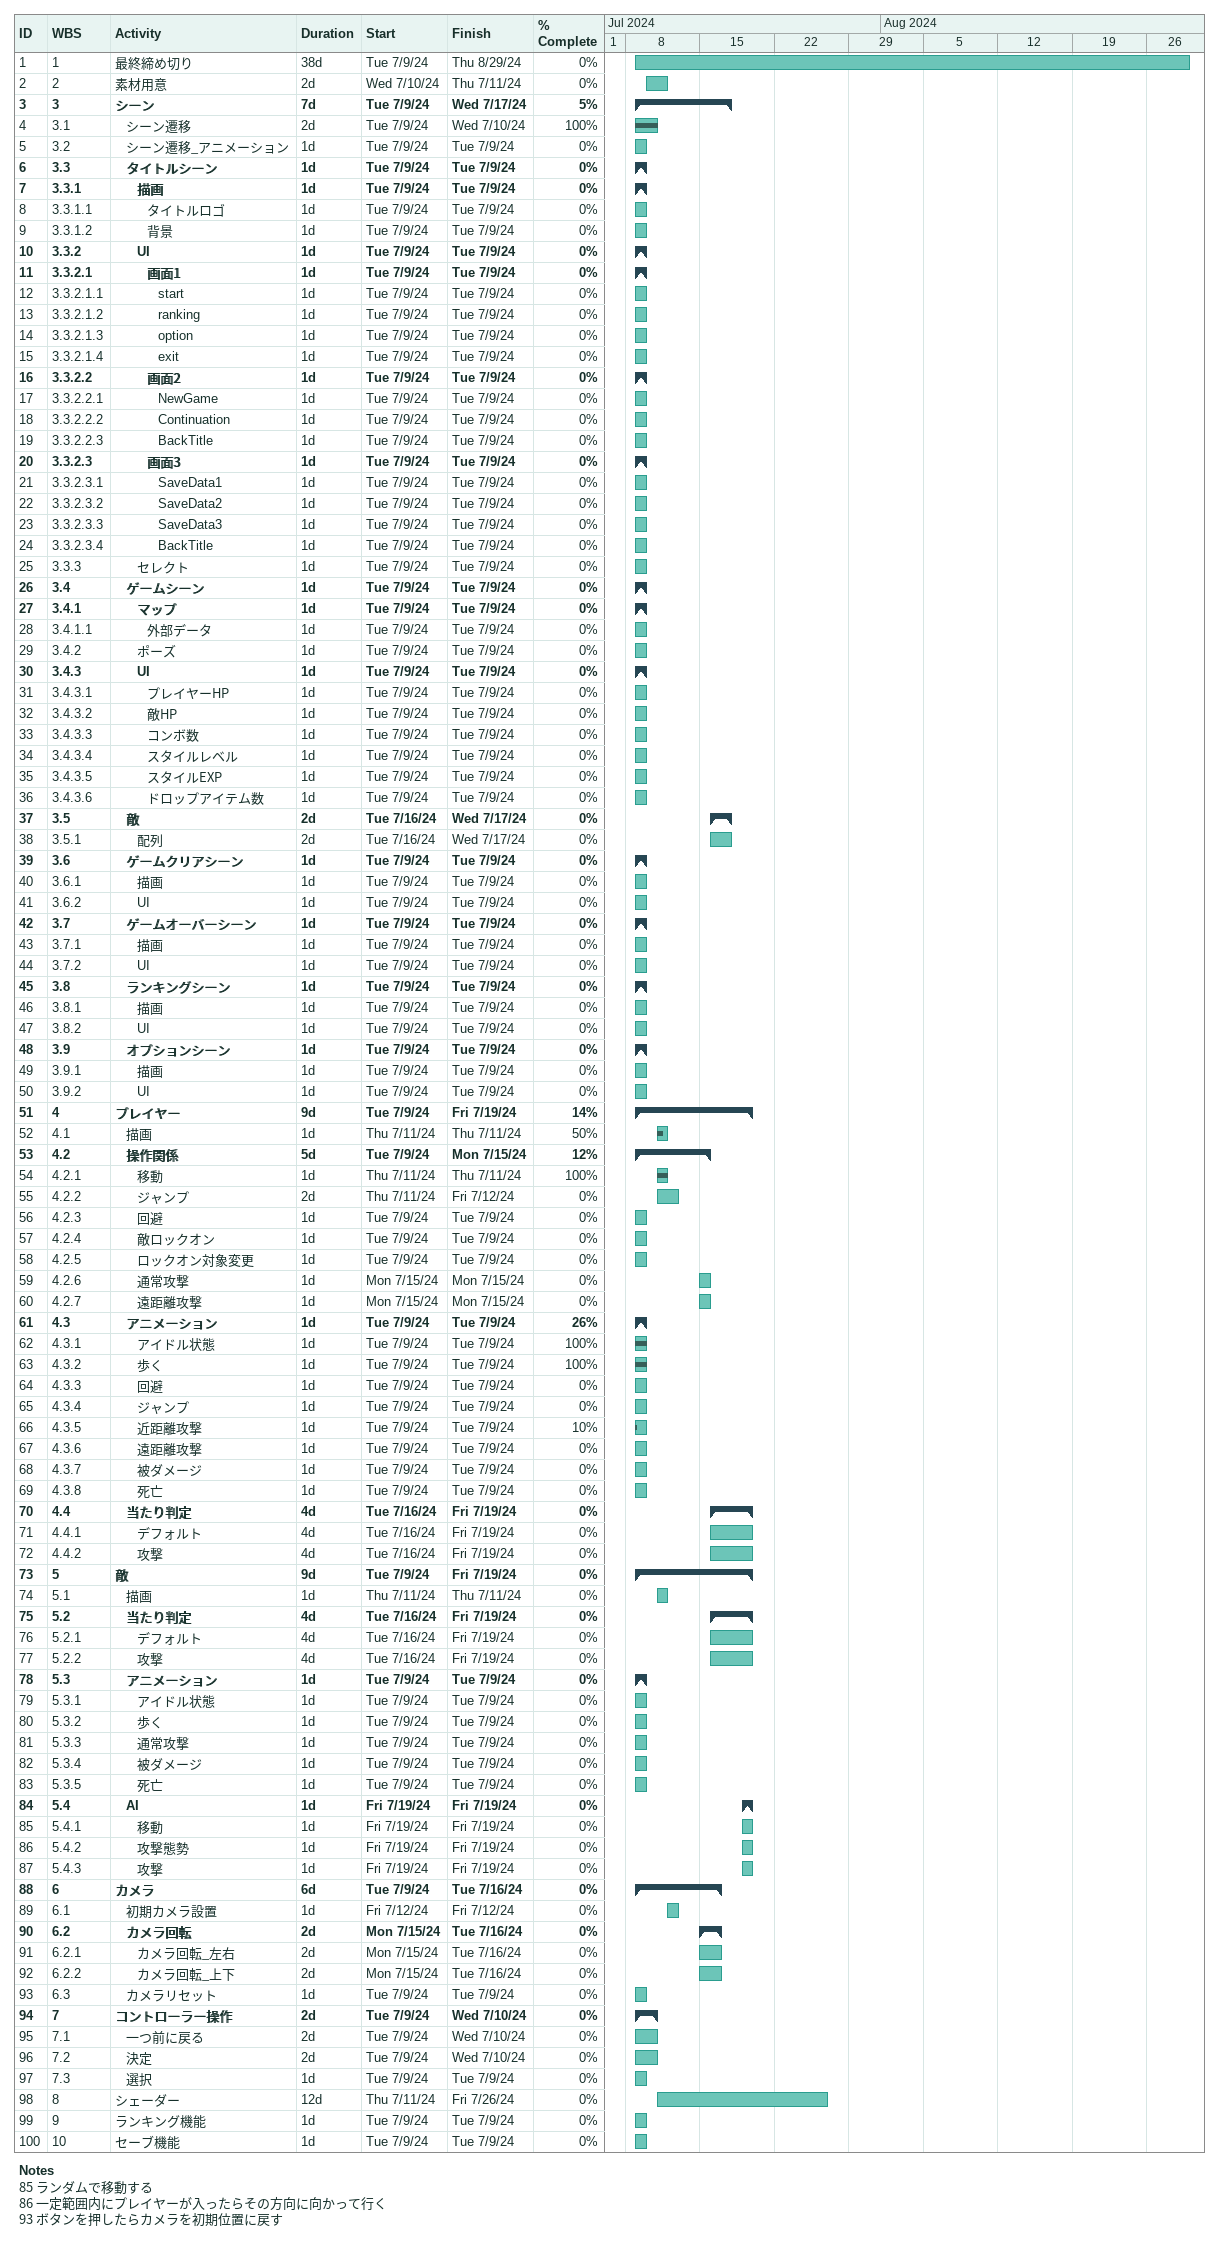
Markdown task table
| ID | WBS | Task | Duration | Start | Finish | % complete |
|---|---|---|---|---|---|---|
| 1 | 1 | 最終締め切り | 38d | 2024-07-09 | 2024-08-29 | 0 |
| 2 | 2 | 素材用意 | 2d | 2024-07-10 | 2024-07-11 | 0 |
| 3 | 3 | **シーン** | 7d | 2024-07-09 | 2024-07-17 | 5 |
| 4 | 3.1 | シーン遷移 | 2d | 2024-07-09 | 2024-07-10 | 100 |
| 5 | 3.2 | シーン遷移_アニメーション | 1d | 2024-07-09 | 2024-07-09 | 0 |
| 6 | 3.3 | **タイトルシーン** | 1d | 2024-07-09 | 2024-07-09 | 0 |
| 7 | 3.3.1 | **描画** | 1d | 2024-07-09 | 2024-07-09 | 0 |
| 8 | 3.3.1.1 | タイトルロゴ | 1d | 2024-07-09 | 2024-07-09 | 0 |
| 9 | 3.3.1.2 | 背景 | 1d | 2024-07-09 | 2024-07-09 | 0 |
| 10 | 3.3.2 | **UI** | 1d | 2024-07-09 | 2024-07-09 | 0 |
| 11 | 3.3.2.1 | **画面1** | 1d | 2024-07-09 | 2024-07-09 | 0 |
| 12 | 3.3.2.1.1 | start | 1d | 2024-07-09 | 2024-07-09 | 0 |
| 13 | 3.3.2.1.2 | ranking | 1d | 2024-07-09 | 2024-07-09 | 0 |
| 14 | 3.3.2.1.3 | option | 1d | 2024-07-09 | 2024-07-09 | 0 |
| 15 | 3.3.2.1.4 | exit | 1d | 2024-07-09 | 2024-07-09 | 0 |
| 16 | 3.3.2.2 | **画面2** | 1d | 2024-07-09 | 2024-07-09 | 0 |
| 17 | 3.3.2.2.1 | NewGame | 1d | 2024-07-09 | 2024-07-09 | 0 |
| 18 | 3.3.2.2.2 | Continuation | 1d | 2024-07-09 | 2024-07-09 | 0 |
| 19 | 3.3.2.2.3 | BackTitle | 1d | 2024-07-09 | 2024-07-09 | 0 |
| 20 | 3.3.2.3 | **画面3** | 1d | 2024-07-09 | 2024-07-09 | 0 |
| 21 | 3.3.2.3.1 | SaveData1 | 1d | 2024-07-09 | 2024-07-09 | 0 |
| 22 | 3.3.2.3.2 | SaveData2 | 1d | 2024-07-09 | 2024-07-09 | 0 |
| 23 | 3.3.2.3.3 | SaveData3 | 1d | 2024-07-09 | 2024-07-09 | 0 |
| 24 | 3.3.2.3.4 | BackTitle | 1d | 2024-07-09 | 2024-07-09 | 0 |
| 25 | 3.3.3 | セレクト | 1d | 2024-07-09 | 2024-07-09 | 0 |
| 26 | 3.4 | **ゲームシーン** | 1d | 2024-07-09 | 2024-07-09 | 0 |
| 27 | 3.4.1 | **マップ** | 1d | 2024-07-09 | 2024-07-09 | 0 |
| 28 | 3.4.1.1 | 外部データ | 1d | 2024-07-09 | 2024-07-09 | 0 |
| 29 | 3.4.2 | ポーズ | 1d | 2024-07-09 | 2024-07-09 | 0 |
| 30 | 3.4.3 | **UI** | 1d | 2024-07-09 | 2024-07-09 | 0 |
| 31 | 3.4.3.1 | プレイヤーHP | 1d | 2024-07-09 | 2024-07-09 | 0 |
| 32 | 3.4.3.2 | 敵HP | 1d | 2024-07-09 | 2024-07-09 | 0 |
| 33 | 3.4.3.3 | コンボ数 | 1d | 2024-07-09 | 2024-07-09 | 0 |
| 34 | 3.4.3.4 | スタイルレベル | 1d | 2024-07-09 | 2024-07-09 | 0 |
| 35 | 3.4.3.5 | スタイルEXP | 1d | 2024-07-09 | 2024-07-09 | 0 |
| 36 | 3.4.3.6 | ドロップアイテム数 | 1d | 2024-07-09 | 2024-07-09 | 0 |
| 37 | 3.5 | **敵** | 2d | 2024-07-16 | 2024-07-17 | 0 |
| 38 | 3.5.1 | 配列 | 2d | 2024-07-16 | 2024-07-17 | 0 |
| 39 | 3.6 | **ゲームクリアシーン** | 1d | 2024-07-09 | 2024-07-09 | 0 |
| 40 | 3.6.1 | 描画 | 1d | 2024-07-09 | 2024-07-09 | 0 |
| 41 | 3.6.2 | UI | 1d | 2024-07-09 | 2024-07-09 | 0 |
| 42 | 3.7 | **ゲームオーバーシーン** | 1d | 2024-07-09 | 2024-07-09 | 0 |
| 43 | 3.7.1 | 描画 | 1d | 2024-07-09 | 2024-07-09 | 0 |
| 44 | 3.7.2 | UI | 1d | 2024-07-09 | 2024-07-09 | 0 |
| 45 | 3.8 | **ランキングシーン** | 1d | 2024-07-09 | 2024-07-09 | 0 |
| 46 | 3.8.1 | 描画 | 1d | 2024-07-09 | 2024-07-09 | 0 |
| 47 | 3.8.2 | UI | 1d | 2024-07-09 | 2024-07-09 | 0 |
| 48 | 3.9 | **オプションシーン** | 1d | 2024-07-09 | 2024-07-09 | 0 |
| 49 | 3.9.1 | 描画 | 1d | 2024-07-09 | 2024-07-09 | 0 |
| 50 | 3.9.2 | UI | 1d | 2024-07-09 | 2024-07-09 | 0 |
| 51 | 4 | **プレイヤー** | 9d | 2024-07-09 | 2024-07-19 | 14 |
| 52 | 4.1 | 描画 | 1d | 2024-07-11 | 2024-07-11 | 50 |
| 53 | 4.2 | **操作関係** | 5d | 2024-07-09 | 2024-07-15 | 12 |
| 54 | 4.2.1 | 移動 | 1d | 2024-07-11 | 2024-07-11 | 100 |
| 55 | 4.2.2 | ジャンプ | 2d | 2024-07-11 | 2024-07-12 | 0 |
| 56 | 4.2.3 | 回避 | 1d | 2024-07-09 | 2024-07-09 | 0 |
| 57 | 4.2.4 | 敵ロックオン | 1d | 2024-07-09 | 2024-07-09 | 0 |
| 58 | 4.2.5 | ロックオン対象変更 | 1d | 2024-07-09 | 2024-07-09 | 0 |
| 59 | 4.2.6 | 通常攻撃 | 1d | 2024-07-15 | 2024-07-15 | 0 |
| 60 | 4.2.7 | 遠距離攻撃 | 1d | 2024-07-15 | 2024-07-15 | 0 |
| 61 | 4.3 | **アニメーション** | 1d | 2024-07-09 | 2024-07-09 | 26 |
| 62 | 4.3.1 | アイドル状態 | 1d | 2024-07-09 | 2024-07-09 | 100 |
| 63 | 4.3.2 | 歩く | 1d | 2024-07-09 | 2024-07-09 | 100 |
| 64 | 4.3.3 | 回避 | 1d | 2024-07-09 | 2024-07-09 | 0 |
| 65 | 4.3.4 | ジャンプ | 1d | 2024-07-09 | 2024-07-09 | 0 |
| 66 | 4.3.5 | 近距離攻撃 | 1d | 2024-07-09 | 2024-07-09 | 10 |
| 67 | 4.3.6 | 遠距離攻撃 | 1d | 2024-07-09 | 2024-07-09 | 0 |
| 68 | 4.3.7 | 被ダメージ | 1d | 2024-07-09 | 2024-07-09 | 0 |
| 69 | 4.3.8 | 死亡 | 1d | 2024-07-09 | 2024-07-09 | 0 |
| 70 | 4.4 | **当たり判定** | 4d | 2024-07-16 | 2024-07-19 | 0 |
| 71 | 4.4.1 | デフォルト | 4d | 2024-07-16 | 2024-07-19 | 0 |
| 72 | 4.4.2 | 攻撃 | 4d | 2024-07-16 | 2024-07-19 | 0 |
| 73 | 5 | **敵** | 9d | 2024-07-09 | 2024-07-19 | 0 |
| 74 | 5.1 | 描画 | 1d | 2024-07-11 | 2024-07-11 | 0 |
| 75 | 5.2 | **当たり判定** | 4d | 2024-07-16 | 2024-07-19 | 0 |
| 76 | 5.2.1 | デフォルト | 4d | 2024-07-16 | 2024-07-19 | 0 |
| 77 | 5.2.2 | 攻撃 | 4d | 2024-07-16 | 2024-07-19 | 0 |
| 78 | 5.3 | **アニメーション** | 1d | 2024-07-09 | 2024-07-09 | 0 |
| 79 | 5.3.1 | アイドル状態 | 1d | 2024-07-09 | 2024-07-09 | 0 |
| 80 | 5.3.2 | 歩く | 1d | 2024-07-09 | 2024-07-09 | 0 |
| 81 | 5.3.3 | 通常攻撃 | 1d | 2024-07-09 | 2024-07-09 | 0 |
| 82 | 5.3.4 | 被ダメージ | 1d | 2024-07-09 | 2024-07-09 | 0 |
| 83 | 5.3.5 | 死亡 | 1d | 2024-07-09 | 2024-07-09 | 0 |
| 84 | 5.4 | **AI** | 1d | 2024-07-19 | 2024-07-19 | 0 |
| 85 | 5.4.1 | 移動 | 1d | 2024-07-19 | 2024-07-19 | 0 |
| 86 | 5.4.2 | 攻撃態勢 | 1d | 2024-07-19 | 2024-07-19 | 0 |
| 87 | 5.4.3 | 攻撃 | 1d | 2024-07-19 | 2024-07-19 | 0 |
| 88 | 6 | **カメラ** | 6d | 2024-07-09 | 2024-07-16 | 0 |
| 89 | 6.1 | 初期カメラ設置 | 1d | 2024-07-12 | 2024-07-12 | 0 |
| 90 | 6.2 | **カメラ回転** | 2d | 2024-07-15 | 2024-07-16 | 0 |
| 91 | 6.2.1 | カメラ回転_左右 | 2d | 2024-07-15 | 2024-07-16 | 0 |
| 92 | 6.2.2 | カメラ回転_上下 | 2d | 2024-07-15 | 2024-07-16 | 0 |
| 93 | 6.3 | カメラリセット | 1d | 2024-07-09 | 2024-07-09 | 0 |
| 94 | 7 | **コントローラー操作** | 2d | 2024-07-09 | 2024-07-10 | 0 |
| 95 | 7.1 | 一つ前に戻る | 2d | 2024-07-09 | 2024-07-10 | 0 |
| 96 | 7.2 | 決定 | 2d | 2024-07-09 | 2024-07-10 | 0 |
| 97 | 7.3 | 選択 | 1d | 2024-07-09 | 2024-07-09 | 0 |
| 98 | 8 | シェーダー | 12d | 2024-07-11 | 2024-07-26 | 0 |
| 99 | 9 | ランキング機能 | 1d | 2024-07-09 | 2024-07-09 | 0 |
| 100 | 10 | セーブ機能 | 1d | 2024-07-09 | 2024-07-09 | 0 |

Notes
- 85: ランダムで移動する
- 86: 一定範囲内にプレイヤーが入ったらその方向に向かって行く
- 93: ボタンを押したらカメラを初期位置に戻す
